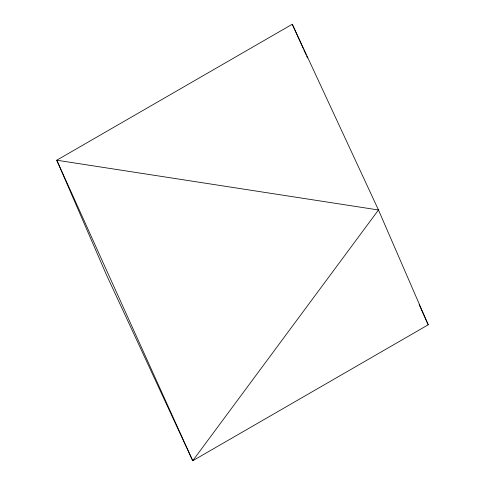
<?xml version="1.0" encoding="UTF-8"?>
<svg xmlns="http://www.w3.org/2000/svg" width="485" height="485" viewBox="0 0 485 485"><rect width="100%" height="100%" fill="white"/><g stroke="black" fill="none" stroke-linecap="round" stroke-linejoin="round"><path stroke-width="0.73" d="M292.267 24.25L56.763 160.214L106.53 275.019L192.733 460.75L428.237 324.786L378.47 209.981L292.267 24.25L303.18 48.373M303.804 49.755L305.986 54.581M306.611 55.957L307.551 58.024M419.192 304.792L428.237 324.786M378.47 209.981L192.733 460.75L56.763 160.214L378.47 209.981"/></g></svg>
